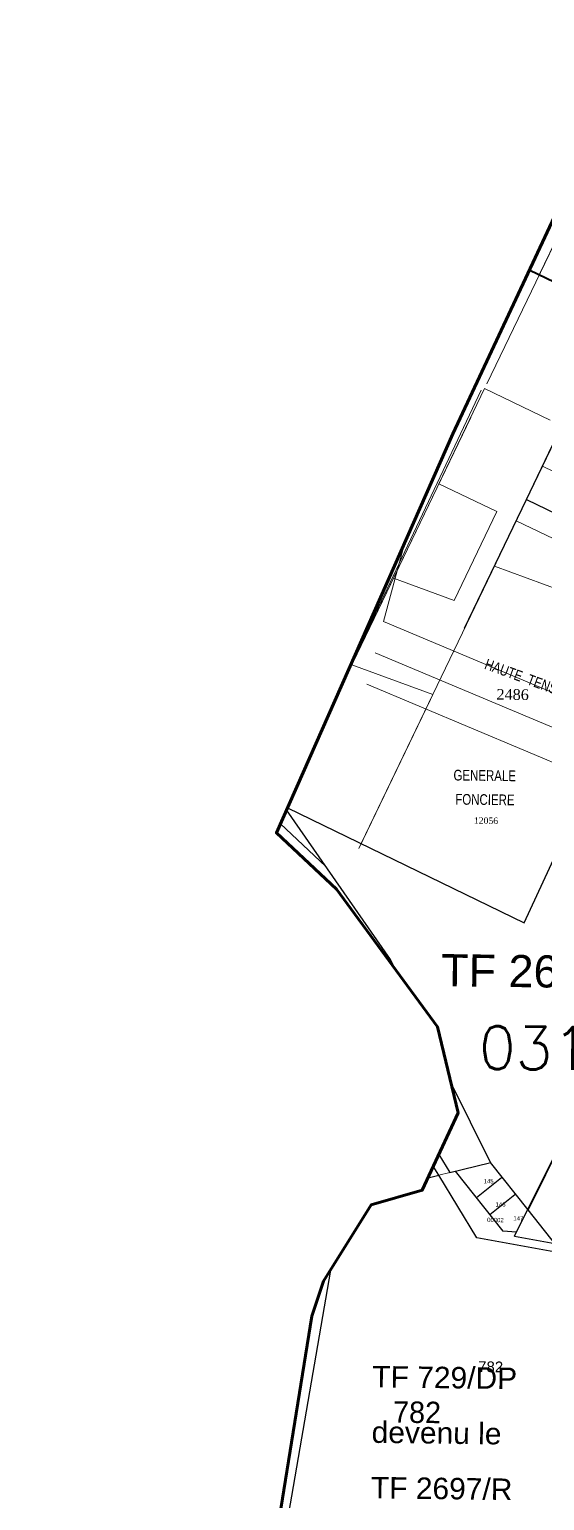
# Model space of a CAD drawing. Header units: metres. Extents: x 0 to 1324930, y 0 to 1631912.
# Drawn here: x 251686 to 251927, y 1628882 to 1629568 of the extents above; entities that cross this region are included whole.
import ezdxf
from ezdxf.enums import TextEntityAlignment as Align

# ---------------------------------------------------------------- set-up
doc = ezdxf.new("R2010")
doc.units = ezdxf.units.M
doc.header["$MEASUREMENT"] = 0
doc.layers.get('Defpoints').update_dxf_attribs({"lineweight": 0})
for name, color, linetype in [('A_revoir_niveau_0', 7, 'Continuous'), ('limites_sections', 7, 'Continuous'), ('limites_tf', 7, 'Continuous'), ('numero_lot', 7, 'Continuous'), ('numero_parcelle', 7, 'Continuous'), ('toponymie', 7, 'Continuous')]:
    doc.layers.add(name, color=color, linetype=linetype)
for name, color, linetype, lineweight in [('emprise_ht_pik_rufisque', 7, 'Continuous', 0), ('limites_communes_2025', 7, 'Continuous', 0), ('Niveau 2', 7, 'Continuous', 0), ('Numero_TF', 7, 'Continuous', 0), ('SIPRES', 1, 'Continuous', 0)]:
    doc.layers.add(name, color=color, linetype=linetype, lineweight=lineweight)
doc.layers.add('Lignes HT Vectorisées', color=6, linetype='Continuous', lineweight=0, true_color=0xff00ff)
doc.styles.get("Standard").update_dxf_attribs({"font": 'txt.shx'})
doc.styles.add('Style-Arial', font='arial.ttf')
doc.styles.add('Style-ENGINEERING', font='ENGINEERING.shx')
doc.styles.add('Style-FANCY', font='times.ttf')
doc.styles.add('Style-Sylfaen', font='sylfaen.ttf')
doc.styles.add('Style-txt', font='txt.shx')
doc.dimstyles.new('ISO-25', dxfattribs={"dimtxt": 50, "dimasz": 96.153846, "dimexe": 48.076923, "dimexo": 24.038462, "dimgap": 24.038462, "dimtad": 1, "dimlfac": 1000, "dimzin": 1, "dimdsep": 46, "dimtxsty": 'Standard', "dimcen": 0.0025, "dimse1": 1, "dimse2": 1, "dimclrd": 256, "dimclre": 256, "dimazin": 3, "dimtfac": 1, "dimtmove": 0, "dimatfit": 3, "dimtzin": 1, "dimlwd": -1, "dimlwe": -1})

# ---------------------------------------------------------------- blocks, each defined once
blk = doc.blocks.new('*D73')
at = {"layer": 'Defpoints', "color": 0, "lineweight": 53, "transparency": 16777216}
for p in [(251912.725551, 1629004.993742), (252114.648254, 1628968.159528), (252114.648254, 1628968.159528)]:
    blk.add_point(p, dxfattribs=at)
at = {"layer": 'Niveau 2', "lineweight": -2, "transparency": 16777216}
blk.add_line((251912.725551, 1629004.993742), (252114.648254, 1628968.159528), dxfattribs=at)
at = {"layer": 'Niveau 2', "color": 0, "lineweight": 13, "transparency": 16777216, "insert": (252014.064023, 1628988.643984), "char_height": 2.499995, "attachment_point": 5, "rotation": 349.661925037, "style": 'Style-Sylfaen'}
blk.add_mtext('8080,9', dxfattribs=at)
blk = doc.blocks.new('_None')

msp = doc.modelspace()

# ---------------------------------------------------------------- linework, layer by layer
at = {"layer": 'A_revoir_niveau_0', "color": 6, "linetype": 'Continuous', "lineweight": 0}
for p, q in [((251899.88993, 1629402.66515), (252082.68891, 1629783.17814)), ((251837.34397, 1629272.47083), (251892.35835, 1629386.98855)), ((251829.55861, 1629256.26582), (251831.45857, 1629260.22081))]:
    msp.add_line(p, q, dxfattribs=at)
at = {"layer": 'A_revoir_niveau_0', "color": 7, "linetype": 'Continuous', "lineweight": 30}
for p, q in [((251924.27674, 1629453.42771), (251960.33293, 1629436.10626)), ((251918.29811, 1629348.60856), (251930.52695, 1629374.06391)), ((251889.46975, 1629288.59909), (251918.294, 1629348.59962))]:
    msp.add_line(p, q, dxfattribs=at)
at = {"layer": 'A_revoir_niveau_0', "color": 7, "linetype": 'Continuous', "lineweight": 13}
for p, q in [((251841.24862, 1629188.22311), (251960.33293, 1629436.10626)), ((251829.55159, 1629256.24992), (251836.88492, 1629271.51452))]:
    msp.add_line(p, q, dxfattribs=at)
at = {"layer": 'A_revoir_niveau_0', "color": 2, "linetype": 'Continuous', "lineweight": 30}
msp.add_line((251918.294, 1629348.59962), (251994.89263, 1629311.80117), dxfattribs=at)
at = {"layer": 'A_revoir_niveau_0', "color": 7, "linetype": 'Continuous', "lineweight": 0}
for p, q in [((252065.46077, 1629311.92542), (251918.68297, 1629016.98654)), ((251874.63454, 1629257.71907), (251836.88492, 1629271.51452)), ((251829.15267, 1629255.34681), (251832.20208, 1629261.68959)), ((251824.51283, 1629177.60157), (251803.52499, 1629197.32872)), ((251857.0849, 1629129.49316), (251854.89658, 1629133.93736)), ((251901.52438, 1629039.24232), (251882.93313, 1629076.99874)), ((251877.38615, 1629033.41578), (251882.49198, 1629034.64272)), ((251882.49198, 1629034.64272), (251901.13007, 1629039.14887))]:
    msp.add_line(p, q, dxfattribs=at)
at = {"layer": 'A_revoir_niveau_0', "ltscale": 39.37}
for p, q in [((251918.69068, 1629016.98114), (252065.46104, 1629311.92752)), ((251885.07304, 1629035.25594), (251907.30093, 1629007.20852)), ((251906.71802, 1629032.09242), (251894.96311, 1629022.77652)), ((251912.92911, 1629024.2552), (251901.1742, 1629014.9393)), ((251913.61132, 1629006.77376), (251907.30093, 1629007.20852))]:
    msp.add_line(p, q, dxfattribs=at)
at = {"layer": 'A_revoir_niveau_0', "ltscale": 39.37, "flags": 128}
for points in [[(251882.50104, 1629034.63982), (251901.12897, 1629039.14665)], [(251912.72555, 1629004.99374), (251918.6925, 1629016.98478)]]:
    msp.add_lwpolyline(points, dxfattribs=at)
at = {"layer": 'emprise_ht_pik_rufisque', "color": 1}
msp.add_line((252054.53142, 1629173.94978), (251843.79846, 1629262.49497), dxfattribs=at)
at = {"layer": 'emprise_ht_pik_rufisque', "color": 1, "flags": 128}
msp.add_lwpolyline([(251966.48028, 1629555.90501), (251883.9356, 1629379.369), (251861.79082, 1629329.23578), (251851.67836, 1629291.72469), (252054.0543, 1629206.69093), (252044.8172, 1629243.69726), (251972.31825, 1629532.41562), (251966.48028, 1629555.90501)], close=True, dxfattribs=at)
at = {"layer": 'Lignes HT Vectorisées', "color": 5, "flags": 128}
msp.add_lwpolyline([(252060.34199, 1629187.77865), (251847.73841, 1629277.10983)], dxfattribs=at)
at = {"layer": 'limites_communes_2025', "color": 3, "lineweight": 80, "flags": 128}
msp.add_lwpolyline([(252508.75, 1628291.25), (252343.75, 1628343.75), (252208.75, 1628411.25), (252013.75, 1628448.75), (251686.4615, 1628545.0113), (251734.5836, 1628652.3234), (251750.4586, 1628725.3485), (251776.8362, 1628743.4359), (251782.106, 1628756.2017), (251788.0115, 1628792.4782), (251795.0979, 1628823.5764), (251818.1167, 1628967.6423), (251823.673, 1628983.9143), (251845.898, 1629019.6331), (251869.7106, 1629026.38), (251886.3794, 1629062.4957), (251876.8544, 1629102.5801), (251829.6261, 1629166.874), (251801.6691, 1629193.1272), (251883.9356, 1629379.369), (252087.136, 1629813.948), (252134.3642, 1629903.2451), (252288.7489, 1630217.5707)], dxfattribs=at)
at = {"layer": 'limites_sections', "color": 112, "linetype": 'Continuous', "lineweight": 40, "flags": 128}
msp.add_lwpolyline([(251919.61268, 1629455.67058), (252081.42593, 1629801.73603), (252284.01813, 1629684.53413), (252527.00823, 1629543.96157), (252770.73085, 1629406.43238), (252730.6907, 1629319.38859), (252715.53215, 1629273.91291), (252709.8002, 1629256.71706), (252715.02282, 1628988.62218), (252674.25754, 1628915.95363), (252495.08636, 1628927.31368), (252429.92095, 1628946.76676), (252389.11796, 1628940.41899), (252306.55366, 1628962.87828), (252156.9804, 1629047.27102), (252178.39639, 1629141.09202), (252230.21024, 1629282.12064), (252157.35447, 1629307.56238), (251996.65824, 1629315.19562), (252037.72196, 1629398.92806), (251919.61268, 1629455.67058)], close=True, dxfattribs=at)
at = {"layer": 'limites_tf', "color": 5, "linetype": 'Continuous', "lineweight": 30}
for p, q in [((251919.07139, 1629017.22087), (252065.24094, 1629312.46166)), ((251877.38219, 1629043.00177), (251882.49198, 1629034.64272)), ((251877.38617, 1629033.41678), (251874.86318, 1629037.54392)), ((251872.40661, 1629032.22134), (251877.38517, 1629033.41679)), ((251895.13007, 1629004.1715), (251877.38517, 1629033.41679)), ((251934.98208, 1628997.21263), (251919.07139, 1629017.22087)), ((251934.55238, 1628996.94555), (251895.13007, 1629004.1715))]:
    msp.add_line(p, q, dxfattribs=at)
at = {"layer": 'limites_tf', "color": 5, "linetype": 'Continuous', "lineweight": 30, "ltscale": 10}
msp.add_line((251826.85641, 1628989.03051), (251786.76202, 1628755.92366), dxfattribs=at)
at = {"layer": 'limites_tf', "color": 5, "linetype": 'Continuous', "lineweight": 30, "flags": 128}
for points in [[(251806.80876, 1629204.76279), (251917.22787, 1629151.11763), (251995.04575, 1629318.99942), (252004.63625, 1629315.18846), (252065.24094, 1629312.46166)], [(252065.24094, 1629312.46166), (251919.07139, 1629017.22087), (251901.47285, 1629039.34697), (251882.93313, 1629076.99874)], [(251857.0849, 1629129.49316), (251854.84505, 1629134.04201), (251806.39259, 1629203.82064)]]:
    msp.add_lwpolyline(points, dxfattribs=at)
at = {"layer": 'SIPRES', "color": 1, "linetype": 'Continuous', "lineweight": 13, "ltscale": 10}
for p, q in [((251924.27778, 1629453.4307), (252085.42977, 1629788.40211)), ((251899.88993, 1629402.66515), (252072.65978, 1629762.30151)), ((251924.27574, 1629453.42773), (251954.92018, 1629438.70648)), ((251977.90625, 1629427.66577), (251924.27778, 1629453.4307)), ((251924.27778, 1629453.4307), (252036.94648, 1629399.30063)), ((251841.03317, 1629280.94673), (251897.13583, 1629399.73547)), ((251877.47382, 1629356.00415), (251898.80139, 1629400.40065)), ((251898.80139, 1629400.40065), (251929.43686, 1629385.68252)), ((251836.88492, 1629271.51452), (251892.35835, 1629386.98855)), ((251913.53001, 1629338.6827), (251925.76096, 1629364.14701)), ((251925.76096, 1629364.14701), (252002.36459, 1629327.3485)), ((251877.47382, 1629356.00415), (251904.51372, 1629343.01434)), ((251884.592, 1629301.5414), (251904.51372, 1629343.01434)), ((251901.5107, 1629313.66676), (251913.52802, 1629338.68372)), ((251913.53001, 1629338.6827), (251990.12965, 1629301.88524)), ((251894.01311, 1629298.06874), (251903.40956, 1629317.62221)), ((251895.8084, 1629301.79059), (251903.30201, 1629317.38965)), ((251903.40956, 1629317.62221), (251983.52482, 1629288.09315)), ((251884.592, 1629301.5414), (251856.31573, 1629311.96354)), ((252065.46077, 1629311.92542), (251918.68297, 1629016.98654)), ((251837.34397, 1629272.47083), (251853.15684, 1629305.38672)), ((251833.78037, 1629265.82339), (251841.03317, 1629280.94673)), ((251829.56042, 1629256.26991), (251836.88392, 1629271.51453)), ((251836.88492, 1629271.51452), (251874.63453, 1629257.71807)), ((251829.15267, 1629255.34681), (251832.20208, 1629261.68959)), ((251829.55861, 1629256.26582), (251831.45857, 1629260.22081)), ((251840.11752, 1629185.87338), (251873.50344, 1629255.36934)), ((251806.81194, 1629204.76999), (251841.24964, 1629188.2251)), ((251826.85627, 1628989.03027), (251808.33161, 1628881.33151))]:
    msp.add_line(p, q, dxfattribs=at)

# ---------------------------------------------------------------- texts
at = {"layer": 'limites_sections', "color": 3, "lineweight": 30, "style": 'Style-txt'}
msp.add_text('031', height=19.99996, rotation=359.3742, dxfattribs=at).set_placement((251921.90519, 1629092.71264), align=Align.MIDDLE_CENTER)
at = {"layer": 'numero_lot', "color": 7, "lineweight": 0, "char_height": 2, "attachment_point": 1, "rotation": 359.28997237, "line_spacing_factor": 0.72}
for s, insert in [('\\fArial|b0|i0|c00|p39;145', (251898.33, 1629031.58955)), ('\\fArial|b0|i0|c00|p39;146', (251903.89915, 1629020.77973)), ('\\fArial|b0|i0|c00|p39;147', (251912.20586, 1629014.3052))]:
    msp.add_mtext(s, dxfattribs=dict(at, insert=insert))
at = {"layer": 'numero_parcelle', "color": 2, "linetype": 'Continuous', "lineweight": 13, "style": 'Style-FANCY'}
msp.add_text('12056', height=3, rotation=359.28, dxfattribs=at).set_placement((251893.7507, 1629197.40834))
at = {"layer": 'numero_parcelle', "color": 5, "lineweight": 0, "insert": (251899.9566, 1629013.54478), "char_height": 2, "attachment_point": 1, "rotation": 359.23249986, "line_spacing_factor": 0.6}
msp.add_mtext('\\fArial|b0|i0|c00|p39;00002', dxfattribs=at)
at = {"layer": 'numero_tf', "color": 4, "linetype": 'Continuous', "lineweight": 0, "style": 'Style-Arial'}
msp.add_text('TF 2699', height=15, rotation=359.28, dxfattribs=at).set_placement((251878.45345, 1629121.60446))
at = {"layer": 'numero_tf', "lineweight": 13, "style": 'Style-Arial'}
msp.add_text('782', height=4.99999, rotation=359.29, dxfattribs=at).set_placement((251901.60685, 1628944.00937), align=Align.MIDDLE_CENTER)
at = {"layer": 'numero_tf', "color": 4, "linetype": 'Continuous', "lineweight": 0, "insert": (251846.48069, 1628944.42548), "char_height": 10, "attachment_point": 1, "rotation": 359.28000225, "line_spacing_factor": 0.776524, "style": 'Style-Arial'}
msp.add_mtext('TF 729/DP \\P\\Pdevenu le \\P\\PTF 2697/R', dxfattribs=at)
at = {"layer": 'SIPRES', "color": 1, "linetype": 'Continuous', "lineweight": 13, "insert": (251867.29804, 1628922.73014), "char_height": 10.000002, "attachment_point": 5, "rotation": 359.28000225, "line_spacing_factor": 0.6, "style": 'Style-FANCY'}
msp.add_mtext('\\FFANCY;782', dxfattribs=at)
at = {"layer": 'toponymie', "color": 2, "linetype": 'Continuous', "lineweight": 30, "style": 'Style-ENGINEERING', "width": 0.800001}
msp.add_text('HAUTE  TENSION', height=4.999998, rotation=339.925231, dxfattribs=at).set_placement((251919.41103, 1629262.11044), align=Align.CENTER)
at = {"layer": 'toponymie', "color": 2, "linetype": 'Continuous', "lineweight": 13, "style": 'Style-FANCY'}
msp.add_text('2486', height=5, rotation=359.28, dxfattribs=at).set_placement((251904.28816, 1629255.29224))
at = {"layer": 'toponymie', "color": 2, "linetype": 'Continuous', "lineweight": 30, "style": 'Style-ENGINEERING', "width": 0.800001}
for s, p in [('GENERALE', (251898.84074, 1629219.90015)), ('FONCIERE', (251898.93032, 1629208.64514))]:
    msp.add_text(s, height=4.999998, rotation=359.28, dxfattribs=at).set_placement(p, align=Align.MIDDLE_CENTER)

# ---------------------------------------------------------------- dimensions: what is measured, and where the dimension line sits
at = {"layer": 'A_revoir_niveau_0', "lineweight": 13}
dim = msp.add_linear_dim(base=(252114.64825, 1628968.15953), p1=(251912.72555, 1629004.99374), p2=(252114.64825, 1628968.15953), angle=349.661923, dimstyle='ISO-25', override={"dimtxt": 2.499995, "dimasz": 2.499995, "dimexe": 1.249998, "dimexo": 0.624999, "dimgap": 0.624999, "dimlfac": 39.370079, "dimzin": 8, "dimdsep": 44, "dimtxsty": 'Style-Sylfaen', "dimblk": 'None', "dimcen": 2.499995, "dimtzin": 8, "dimlwd": -2}, dxfattribs=at)
dim.commit()
dim.dimension.update_dxf_attribs({"geometry": '*D73', "text_midpoint": (252014.06402, 1628988.64398)})

doc.saveas('drawing.dxf')
